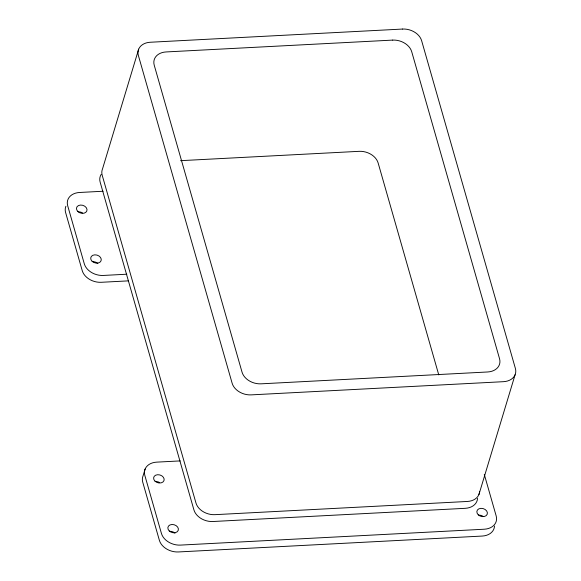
<?xml version="1.0" encoding="UTF-8"?>
<svg xmlns="http://www.w3.org/2000/svg" width="581" height="581" viewBox="0 0 581 581"><rect width="100%" height="100%" fill="white"/><g stroke="black" fill="none" stroke-linecap="round" stroke-linejoin="round"><path stroke-width="0.87" d="M138.67 49.167L102.503 168.962A16.152 12.078 16.8 0 0 102.212 175.288L195.971 503.03A16.152 12.078 16.8 0 0 214.985 514.664L467.327 501.468A16.152 12.078 16.8 0 0 479.608 491.468M145.112 469.056L143.049 475.904A16.152 12.078 16.8 0 0 142.759 482.23L159.376 540.315A16.152 12.078 16.8 0 0 178.382 551.95L482.23 536.06A16.152 12.078 16.8 0 0 494.511 526.059M478.926 494.547L515.093 374.76M180.568 160.668L359.123 151.329A16.152 12.078 16.8 0 1 378.137 162.97L438.764 374.898M103.084 191.243L79.575 192.478A16.152 12.078 16.8 0 0 67.686 205.732L84.296 263.81A16.152 12.078 16.8 0 0 103.309 275.445L126.818 274.217M128.372 280.87L101.239 282.293A16.152 12.078 16.8 0 1 82.233 270.652L65.617 212.573A16.152 12.078 16.8 0 1 65.907 206.24M180.226 460.907L156.717 462.135A16.152 12.078 16.8 0 0 144.829 475.389L161.438 533.467A16.152 12.078 16.8 0 0 180.451 545.101L484.293 529.218A16.152 12.078 16.8 0 0 496.181 515.964L484.278 474.35M477.546 498.309A16.152 12.078 16.8 0 1 465.258 508.317L212.915 521.513A16.152 12.078 16.8 0 1 193.909 509.871L100.15 182.136A16.152 12.078 16.8 0 1 101.174 174.394M92.735 261.682A5.382 4.023 16.8 0 1 97.79 263.527M78.493 211.898A5.382 4.023 16.8 0 1 82.48 212.922M169.877 531.339A5.382 4.023 16.8 0 1 174.932 533.184M155.635 481.562A5.382 4.023 16.8 0 1 159.622 482.586M478.867 515.187A5.382 4.023 16.8 0 1 482.855 516.211M402.618 29.05L150.276 42.246A16.152 12.078 16.8 0 0 138.38 55.5L232.139 383.235A16.152 12.078 16.8 0 0 251.152 394.877L503.495 381.681A16.152 12.078 16.8 0 0 515.383 368.427L421.624 40.685A16.152 12.078 16.8 0 0 402.618 29.05M392.705 40.096L166.115 51.941A16.152 12.078 16.8 0 0 154.226 65.195L242.052 372.196A16.152 12.078 16.8 0 0 261.058 383.83L487.655 371.978A16.152 12.078 16.8 0 0 499.544 358.731L411.718 51.731A16.152 12.078 16.8 0 0 392.705 40.096M77.876 211.513A5.382 4.023 16.8 0 0 86.801 211.048A5.382 4.023 16.8 0 0 80.556 205.057A5.382 4.023 16.8 0 0 77.876 211.513M92.118 261.297A5.382 4.023 16.8 0 0 101.043 260.825A5.382 4.023 16.8 0 0 94.797 254.841A5.382 4.023 16.8 0 0 92.118 261.297M478.257 514.795A5.382 4.023 16.8 0 0 487.176 514.33A5.382 4.023 16.8 0 0 480.937 508.339A5.382 4.023 16.8 0 0 478.257 514.795M155.018 481.17A5.382 4.023 16.8 0 0 163.944 480.705A5.382 4.023 16.8 0 0 157.698 474.713A5.382 4.023 16.8 0 0 155.018 481.17M169.26 530.954A5.382 4.023 16.8 0 0 178.185 530.489A5.382 4.023 16.8 0 0 171.94 524.498A5.382 4.023 16.8 0 0 169.26 530.954"/></g></svg>
